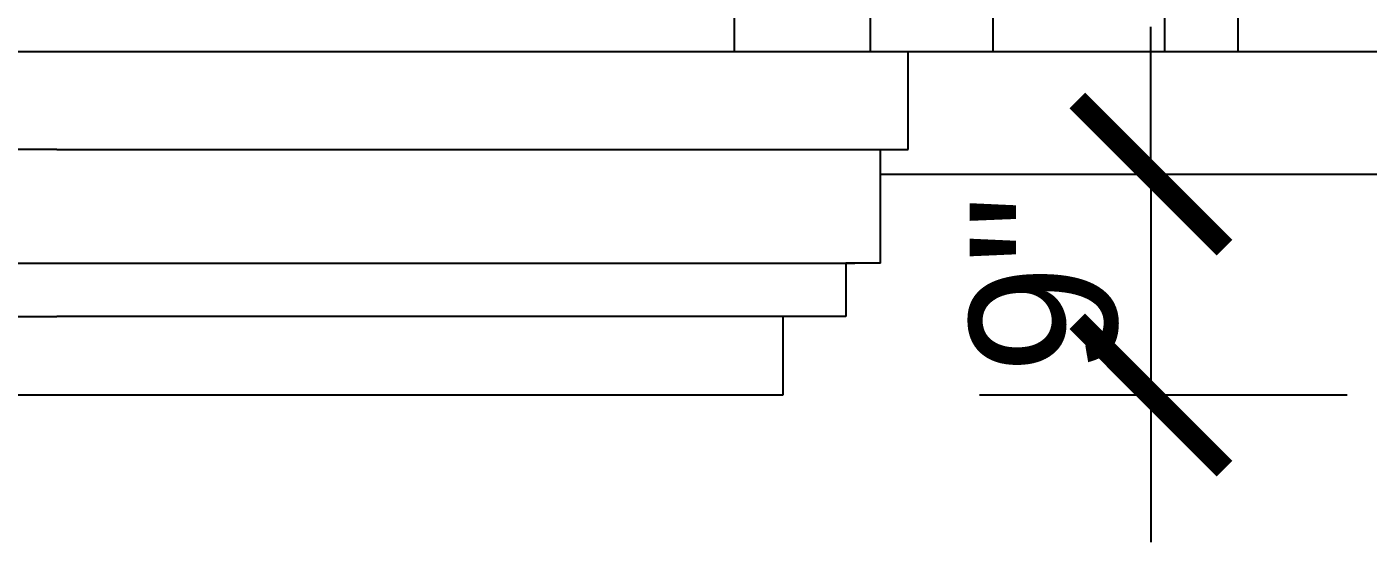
# Model space of a CAD drawing. Header units: inches. Extents: x 1397 to 20304, y -27267 to -746.
# Drawn here: x 3064.2 to 3118.9, y -9251.2 to -9230.2 of the extents above; entities that cross this region are included whole.
import ezdxf

# ---------------------------------------------------------------- set-up
doc = ezdxf.new("R2010")
doc.units = ezdxf.units.IN
doc.header["$LTSCALE"] = 17
doc.header["$MEASUREMENT"] = 0
doc.layers.add('25 BOT BAR', color=12, linetype='Continuous', lineweight=25)
doc.layers.add('OUTLINE', color=1, linetype='Continuous', lineweight=25)
doc.styles.add('ARCHITECTURE', font='stylu.ttf')
doc.dimstyles.new('8 SCALE', dxfattribs={"dimscale": 0, "dimtxt": 6, "dimasz": 6, "dimexe": 8, "dimexo": 8, "dimgap": 1.25, "dimtad": 1, "dimdec": 0, "dimzin": 3, "dimdsep": 46, "dimlunit": 4, "dimtxsty": 'ARCHITECTURE', "dimblk": 'ARCHTICK', "dimcen": 8, "dimdle": 8, "dimclrd": 5, "dimclre": 5, "dimclrt": 7, "dimadec": 0, "dimazin": 0, "dimtfac": 0.75, "dimtdec": 0, "dimtix": 1, "dimtmove": 2, "dimatfit": 3, "dimldrblk": 'ARCHTICK', "dimfxl": 8, "dimfxlon": 1, "dimtolj": 1, "dimtzin": 0, "dimlwd": -1, "dimlwe": -1, "dimarcsym": 0})

# ---------------------------------------------------------------- blocks, each defined once
blk = doc.blocks.new('kk')
blk.add_line((-1656.537, -2491.1), (-1656.537, -2527.1))
blk = doc.blocks.new('_ArchTick')
at = {"color": 0, "linetype": 'ByBlock', "const_width": 0.15}
blk.add_lwpolyline([(-0.5, -0.5), (0.5, 0.5)], dxfattribs=at)
blk = doc.blocks.new('*D3088')
at = {"layer": '25 BOT BAR', "color": 5, "transparency": 16777216}
for p, q in [((3110.003, -9236.163), (3110.003, -9230.163)), ((3106.976, -9236.163), (3118.003, -9236.163)), ((3110.003, -9236.163), (3110.003, -9245.163)), ((3103.018, -9245.163), (3118.003, -9245.163)), ((3110.003, -9245.163), (3110.003, -9251.163))]:
    blk.add_line(p, q, dxfattribs=at)
at = {"layer": 'Defpoints', "color": 0, "transparency": 16777216}
for p in [(3098.976, -9236.163), (3095.018, -9245.163), (3110.003, -9245.163)]:
    blk.add_point(p, dxfattribs=at)
at = {"layer": '25 BOT BAR', "color": 5, "transparency": 16777216, "xscale": 6, "yscale": 6, "zscale": 6}
for p, rotation in [((3110.003, -9236.163), 270), ((3110.003, -9245.163), 90)]:
    blk.add_blockref('_ArchTick', p, dxfattribs=dict(at, rotation=rotation))
at = {"layer": '25 BOT BAR', "color": 7, "transparency": 16777216, "insert": (3105.655, -9240.663), "char_height": 6, "attachment_point": 5, "rotation": 90, "style": 'ARCHITECTURE'}
blk.add_mtext('\\A1;9"', dxfattribs=at)

msp = doc.modelspace()

# ---------------------------------------------------------------- hatches: boundary and pattern name
at = {"layer": 'OUTLINE'}
h = msp.add_hatch(dxfattribs=at)
h.set_pattern_fill('AR-RSHKE', color=8)
h.set_pattern_definition([(0, (-1233.945, -5908.163), (25.5, 12), [6, -5, 7, -3, 9, -4]), (0, (-1227.945, -5907.663), (25.5, 12), [5, -19, 4, -6]), (0, (-1215.945, -5908.913), (25.5, 12), [3, -31]), (90, (-1233.945, -5908.163), (-8.5, 12), [11.5, -36.5]), (90, (-1227.945, -5908.163), (-8.5, 12), [11.25, -36.75]), (90, (-1222.945, -5908.163), (-8.5, 12), [10.5, -37.5]), (90, (-1215.945, -5908.913), (-8.5, 12), [11.5, -36.5]), (90, (-1212.945, -5908.913), (-8.5, 12), [11.5, -36.5]), (90, (-1203.945, -5908.163), (-8.5, 12), [11, -37])])
h.paths.add_polyline_path([(3132.018, -9219.163), (3093.018, -9219.163), (3093.018, -9231.163), (3132.018, -9231.163)])

# ---------------------------------------------------------------- linework, layer by layer
for p, q in [((3095.025, -9231.163), (3098.713, -9231.163)), ((3098.713, -9231.163), (3100.114, -9231.163)), ((3100.114, -9235.163), (3100.114, -9231.163)), ((3065.405, -9235.163), (2984.597, -9235.163)), ((3065.405, -9235.163), (3098.976, -9235.163)), ((3098.976, -9235.163), (3100.114, -9235.163)), ((3098.976, -9236.163), (3098.976, -9235.163)), ((3098.976, -9239.798), (3098.976, -9236.163)), ((2985.999, -9239.798), (3065.405, -9239.798)), ((3065.405, -9239.798), (3097.934, -9239.798)), ((3097.574, -9239.798), (3097.574, -9241.961)), ((3098.976, -9239.798), (3097.574, -9239.798)), ((2988.555, -9241.961), (3065.405, -9241.961)), ((3095.018, -9241.961), (3065.405, -9241.961)), ((3097.574, -9241.961), (3095.018, -9241.961)), ((3095.018, -9245.163), (3095.018, -9241.961)), ((2988.555, -9245.163), (3095.018, -9245.163))]:
    msp.add_line(p, q)
for p, q in [((2990.555, -9231.163), (3150.018, -9231.163)), ((3098.976, -9236.163), (3150.018, -9236.163))]:
    msp.add_line(p, q, dxfattribs=at)

# ---------------------------------------------------------------- block references
msp.add_blockref('kk', (4749.555, -6704.063), dxfattribs=at)

# ---------------------------------------------------------------- dimensions: what is measured, and where the dimension line sits
at = {"layer": '25 BOT BAR'}
dim = msp.add_linear_dim(base=(3110.003, -9245.163), p1=(3098.976, -9236.163), p2=(3095.018, -9245.163), angle=90, dimstyle='8 SCALE', override={"dimscale": 1}, dxfattribs=at)
dim.commit()
dim.dimension.update_dxf_attribs({"geometry": '*D3088', "text_midpoint": (3105.655, -9240.663)})

doc.saveas('drawing.dxf')
